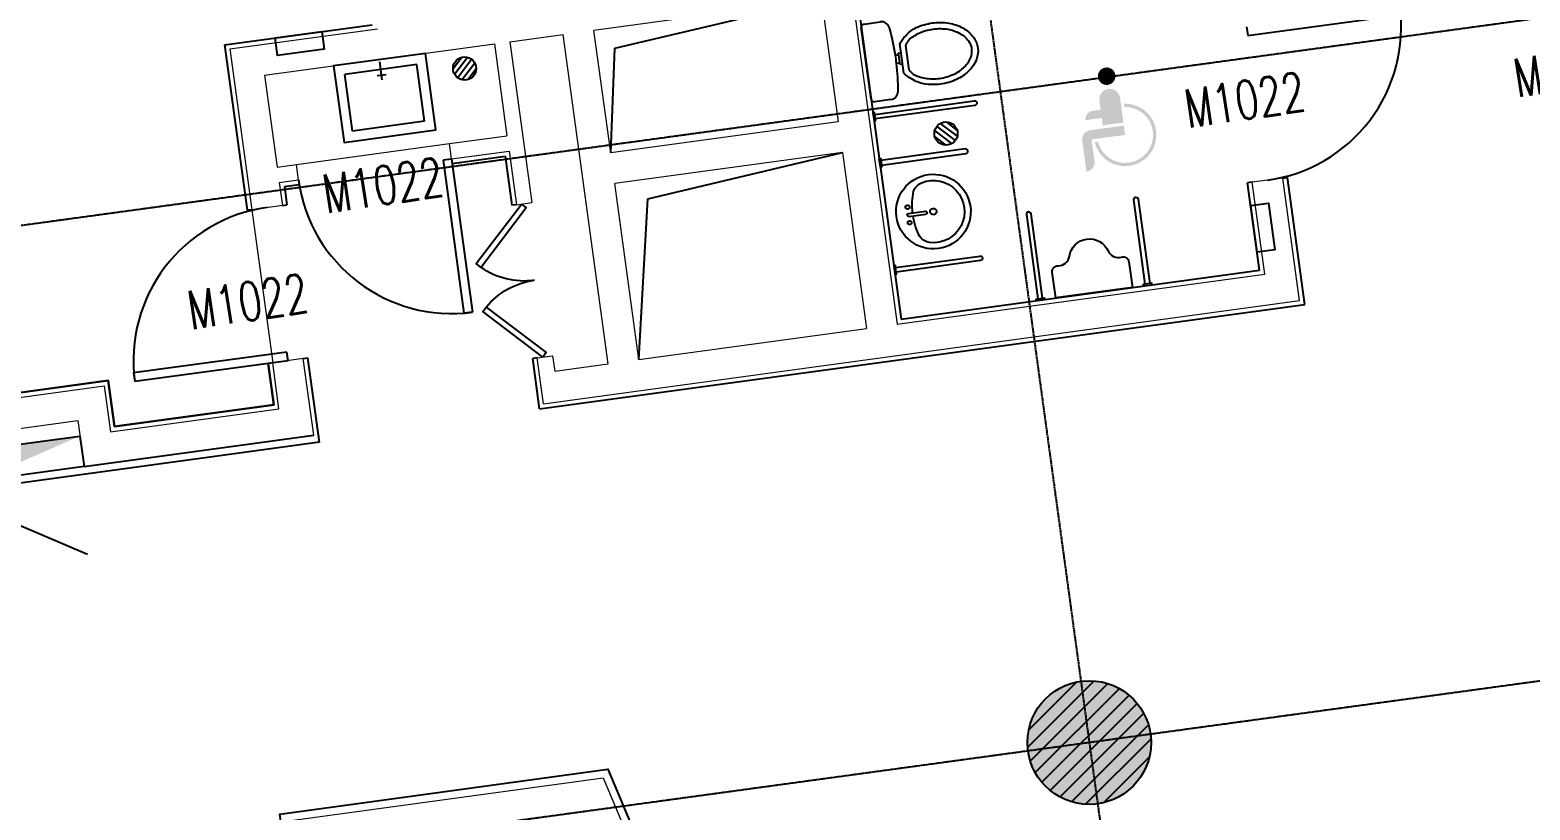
# Model space of a CAD drawing. Header units: millimetres. Extents: x -174040 to 151923, y -227569 to 142020.
# Drawn here: x -89530 to -79828, y 118998 to 124045 of the extents above; entities that cross this region are included whole.
import ezdxf
from ezdxf.enums import TextEntityAlignment as Align

# ---------------------------------------------------------------- set-up
doc = ezdxf.new("R2010")
doc.units = ezdxf.units.MM
doc.header["$LTSCALE"] = 5
doc.linetypes.add('E-RG-1F$0$$0$DOTE', pattern=[2.42, 2, -0.2, 0.02, -0.2])
for name, color, linetype, lineweight in [('A-WALL', 7, 'Continuous', 5), ('E2-RW-12345F$0$A-DOOR', 32, 'Continuous', 5), ('E2-RW-12345F$0$A-WALL', 7, 'Continuous', 5), ('E2-RW-12345F$0$A-Z410-G-Vhcl', 5, 'Continuous', 0)]:
    doc.layers.add(name, color=color, linetype=linetype, lineweight=lineweight)
for name, color, linetype in [('A—墙体', 7, 'Continuous'), ('A—设备管丼、主管符号', 50, 'Continuous'), ('A—轴线、尺寸', 1, 'Continuous'), ('A—门窗', 135, 'Continuous'), ('E-COLS-F3$0$0S-COLS-HATCH', 8, 'Continuous'), ('E-COLS-F3$0$0S-COLS-HATCH-I', 8, 'Continuous'), ('E-COLS-F3$0$0S-COLS-LINE', 4, 'Continuous'), ('E2-RI-2F$0$A-SYMB-DOOR', 13, 'Continuous'), ('E2-RW-12345F$0$A-1-1-X-toilel$0$A-FIXT', 55, 'Continuous'), ('E2-RW-12345F$0$HRI-F18$0$A-DOOR', 32, 'Continuous'), ('E2-RW-12345F$0$LVTRY', 6, 'Continuous'), ('I—平面—洁具2', 44, 'Continuous'), ('I—平面—消防设施', 10, 'Continuous'), ('I—平面—装饰面层线', 192, 'Continuous'), ('I—平面—门', 22, 'Continuous'), ('I—平面—门编号', 22, 'Continuous'), ('S-EQ1', 2, 'Continuous'), ('轴线100', 1, 'Continuous')]:
    doc.layers.add(name, color=color, linetype=linetype)
doc.styles.add('ARIAL', font='arial.ttf')
doc.styles.add('E2-RI-2F$0$ECADI-TXT', font='simplex.shx', dxfattribs={"bigfont": 'hztxt.shx'})
doc.dimstyles.new('200', dxfattribs={"dimscale": 200, "dimtxt": 2.5, "dimasz": 2, "dimexe": 1, "dimexo": 1, "dimgap": 0.8, "dimtad": 1, "dimdec": 0, "dimdsep": 46, "dimtxsty": 'ARIAL', "dimblk1": 'ARCHTICK', "dimblk2": 'ARCHTICK', "dimsah": 1, "dimcen": -0.9, "dimdle": 1, "dimclrd": 256, "dimclre": 256, "dimclrt": 40, "dimaunit": 1, "dimadec": 0, "dimazin": 0, "dimtfac": 0.35, "dimtdec": 0, "dimtix": 1, "dimtmove": 2, "dimatfit": 3, "dimldrblk": 'ARCHTICK', "dimfxl": 0, "dimtvp": 0.8, "dimtolj": 1, "dimtzin": 0, "dimarcsym": 0})

# ---------------------------------------------------------------- blocks, each defined once
blk = doc.blocks.new('_ArchTick')
at = {"color": 0, "linetype": 'ByBlock', "const_width": 0.15}
blk.add_lwpolyline([(-0.5, -0.5), (0.5, 0.5)], dxfattribs=at)
blk = doc.blocks.new('*D214')
at = {"layer": 'A—轴线、尺寸', "linetype": 'ByBlock', "lineweight": -2}
for p, q in [((-70561.5, 134160.8), (-71063.2, 137831.3)), ((-164368.2, 124875.9), (-70837.9, 137660.2)), ((-163358.2, 118963.3), (-164197.2, 125101.1))]:
    blk.add_line(p, q, dxfattribs=at)
at = {"layer": 'Defpoints', "color": 0, "linetype": 'ByBlock'}
for p in [(-71036.1, 137633.2), (-70534.4, 133962.6), (-163331.1, 118765.2)]:
    blk.add_point(p, dxfattribs=at)
at = {"layer": 'A—轴线、尺寸', "linetype": 'ByBlock', "lineweight": -2, "xscale": 400, "yscale": 400, "zscale": 400}
for p, rotation in [((-71036.1, 137633.2), 7.783339573380966), ((-164170.1, 124903), 187.783339573381)]:
    blk.add_blockref('_ArchTick', p, dxfattribs=dict(at, rotation=rotation))
at = {"layer": 'A—轴线、尺寸', "color": 40, "linetype": 'ByBlock', "insert": (-117659.3, 131679.5), "char_height": 500, "attachment_point": 5, "rotation": 7.78334, "style": 'ARIAL'}
blk.add_mtext('\\A1;94000', dxfattribs=at)
blk = doc.blocks.new('XRE3')
at = {"layer": 'E-COLS-F3$0$0S-COLS-HATCH'}
h = blk.add_hatch(color=18, dxfattribs=at)
edge = h.paths.add_edge_path()
edge.add_arc((11761100, -6089784.6), 400, 0, 360)
at = {"layer": 'E-COLS-F3$0$0S-COLS-HATCH-I'}
h = blk.add_hatch(dxfattribs=at)
h.set_pattern_fill('ANSI31', color=256, scale=600, style=0)
h.set_pattern_definition([(45, (0, 0), (-53.0330086, 53.0330086), [])])
edge = h.paths.add_edge_path()
edge.add_arc((11761100, -6089784.6), 400, 0, 360)
at = {"layer": 'E-COLS-F3$0$0S-COLS-LINE', "color": 255}
blk.add_circle((11761100, -6089784.6), 400, dxfattribs=at)
blk = doc.blocks.new('E2-RW-12345F$0$HRI-F18$0$A$C62F15C80')
at = {"layer": 'E2-RW-12345F$0$HRI-F18$0$A-DOOR'}
for points in [[(0, 275.5), (275.5, 0), (296.2, 20.7), (20.7, 296.2)], [(800, 275.5), (524.5, 0), (503.8, 20.7), (779.3, 296.2)]]:
    blk.add_lwpolyline(points, close=True, dxfattribs=at)
for centre, start, end in [((10.3, 285.9), 317.1491, 0), ((789.7, 285.9), 180, 222.8509)]:
    blk.add_arc(centre, 389.7, start, end, dxfattribs=at)
blk = doc.blocks.new('*U168')
at = {"layer": 'E2-RW-12345F$0$A-Z410-G-Vhcl', "extrusion": (0, 0, -1)}
h = blk.add_hatch(color=2, dxfattribs=at)
edge = h.paths.add_edge_path()
edge.add_arc((-0.0041, 0.039), 0.0082, 0, 360)
for points in [[(-0.0139, -0.0062), (0.0056, -0.0062), (0.0056, 0.0172, 1), (-0.0139, 0.0172), (-0.0139, 0.0086), (-0.0214, 0.0086, 0.414214), (-0.0293, 0.0008), (-0.0139, 0.0008)], [(0.0086, 0.0082, -2.078418), (-0.0205, -0.0208), (-0.0235, -0.0208, 2.108884), (0.0086, 0.0112)], [(-0.0261, -0.0179), (0.0056, -0.0179), (0.0056, -0.0091), (-0.0261, -0.0091, 0.414214), (-0.0349, -0.0179), (-0.0349, -0.0472, 0.414214), (-0.0261, -0.0384)]]:
    blk.add_hatch(color=2, dxfattribs=at).paths.add_polyline_path(points)
blk = doc.blocks.new('E2-RW-12345F$0$_LV13')
at = {"layer": 'S-EQ1'}
for p, q in [((-0.495, 0.071), (-0.071, 0.495)), ((-0.465, -0.183), (0.183, 0.465)), ((-0.354, -0.354), (0.354, 0.354)), ((-0.183, -0.465), (0.465, 0.183)), ((0.071, -0.495), (0.495, -0.071))]:
    blk.add_line(p, q, dxfattribs=at)
blk.add_circle((0, 0), 0.5, dxfattribs=at)
blk = doc.blocks.new('E2-RW-12345F$0$XFX-BX')
blk.add_lwpolyline([(0, 0), (0, 200), (700, 200), (700, 0)], close=True)
blk.add_solid([(0, 0), (0, 0), (700, 0), (700, 200)])
blk = doc.blocks.new('E1-RW-1F$0$E-WC-BF$0$Sink Vanity-Round - 19_ x 19_-1522437-Level 2 - Program')
for p, q in [((87.1, 247.1), (87.1, 136.3)), ((106.2, 247.1), (106.2, 136.3))]:
    blk.add_line(p, q)
for centre, radius, start, end in [((96.7, 85.2), 241.3, 360, 180), ((1.4, 104.3), 104.5, 120.79274, 162.19039), ((96.7, -233), 452.3, 91.20673, 109.20864), ((45.9, 247.1), 12.7, 360, 180), ((45.9, 247.1), 12.7, 180, 360), ((96.7, 247.1), 9.52, 360, 180), ((96.7, -233), 452.3, 70.79136, 88.79327), ((147.5, 247.1), 12.7, 360, 180), ((147.5, 247.1), 12.7, 180, 0), ((191.9, 104.3), 104.5, 17.80961, 59.20726), ((96.7, 85.2), 201.4, 165.30711, 14.69289), ((96.7, 85.2), 20.6, 360, 180), ((96.7, 136.3), 9.52, 180, 360), ((96.7, 85.2), 241.3, 180, 360), ((96.7, 85.2), 20.6, 180, 360)]:
    blk.add_arc(centre, radius, start, end)
blk = doc.blocks.new('matong')
at = {"layer": 'I—平面—洁具2'}
for p, q in [((-0.43, 0), (0.43, 0)), ((-0.47, -0.235), (-0.47, -0.04)), ((0.47, -0.04), (0.47, -0.235)), ((-0.176, -0.431), (0.181, -0.431)), ((-0.148, -0.5), (0.148, -0.5)), ((-0.07, -0.396), (-0.05, -0.396)), ((-0.07, -0.431), (-0.07, -0.396)), ((-0.05, -0.396), (-0.05, -0.361)), ((0.05, -0.396), (-0.05, -0.396)), ((0.05, -0.361), (0.05, -0.396)), ((0.05, -0.396), (0.07, -0.396)), ((0.07, -0.396), (0.07, -0.431))]:
    blk.add_line(p, q, dxfattribs=at)
for points in [[(0.002, -1.35, -0.128381), (-0.133, -1.315, -0.106268), (-0.259, -1.203, -0.085065), (-0.338, -1.047, -0.074422), (-0.368, -0.849, -0.074422), (-0.338, -0.652, -0.093985), (-0.259, -0.514, -0.073872), (-0.176, -0.431, -0.130921)], [(-0.148, -0.5, 0.073654), (-0.204, -0.54, 0.085065), (-0.272, -0.674, 0.074422), (-0.298, -0.849, 0.074422), (-0.272, -1.025, 0.085065), (-0.204, -1.159, 0.106268), (-0.101, -1.25, 0.128381), (-0.002, -1.276, 0.131396)], [(0.181, -0.431, -0.073872), (0.264, -0.514, -0.093985), (0.343, -0.652, -0.074422), (0.372, -0.849, -0.074422), (0.343, -1.047, -0.085065), (0.264, -1.203, -0.106268), (0.138, -1.315, -0.128381), (0.002, -1.35, -0.130921)], [(0.148, -0.5, -0.073654), (0.204, -0.54, -0.085065), (0.272, -0.674, -0.074422), (0.298, -0.849, -0.074422), (0.272, -1.025, -0.085065), (0.204, -1.159, -0.106268), (0.101, -1.25, -0.128381), (0.002, -1.276, -0.131396)]]:
    blk.add_lwpolyline(points, format="xyb", dxfattribs=at)
for centre, radius, start, end in [((-0.43, -0.04), 0.04, 90, 180), ((0.43, -0.04), 0.04, 0, 90), ((-0.37, -0.235), 0.1, 180, 262.0681), ((0, 2.42), 2.781, 262.0681, 268.9699), ((0, 2.42), 2.781, 271.0301, 277.9319), ((0.37, -0.235), 0.1, 277.9319, 0), ((0, 2.42), 2.781, 268.9699, 271.0301)]:
    blk.add_arc(centre, radius, start, end, dxfattribs=at)
blk = doc.blocks.new('B1-CR-B1$0$URINAL-1')
at = {"layer": 'I—平面—洁具2'}
blk.add_lwpolyline([(500, 0), (0, 0), (0, -167.7, 0.464292), (43.2, -204.2, -0.382572), (123.8, -255.1, 0.336188), (250, -350, 0.336188), (376.2, -255.1, -0.382572), (456.8, -204.2, 0.464292), (500, -167.7)], format="xyb", close=True, dxfattribs=at)
blk = doc.blocks.new('xdc2')
at = {"layer": 'I—平面—洁具2'}
for p, q in [((445630.8, -41461), (445630.8, -41831)), ((445630.8, -41461), (446100.8, -41461)), ((446100.8, -41461), (446100.8, -41831)), ((445835.8, -41793.4), (445895.8, -41793.4)), ((445865.8, -41763.4), (445865.8, -41881)), ((445630.8, -41831), (446100.8, -41831))]:
    blk.add_line(p, q, dxfattribs=at)
blk.add_lwpolyline([(445565.8, -41896), (446165.8, -41896), (446165.8, -41396), (445565.8, -41396)], close=True, dxfattribs=at)
blk = doc.blocks.new('E2-RI-2F$0$ECADI-TAG-DOOR')
blk = doc.blocks.new('A$C1C9D1350')
at = {"layer": '轴线100', "linetype": 'E-RG-1F$0$$0$DOTE'}
for p, q in [((-205600, 137541.5), (-201106.9, 104670.4)), ((-186896.5, 126471.6), (-255143.9, 117143.2)), ((-186312.4, 122262), (-262494.6, 111848.9))]:
    blk.add_line(p, q, dxfattribs=at)

msp = doc.modelspace()

# ---------------------------------------------------------------- linework, layer by layer
at = {"layer": 'A-WALL'}
for p, q in [((-87857.6, 118928.1), (-85823.3, 119206.1)), ((-85823.3, 119206.1), (-84409.8, 115840.4))]:
    msp.add_line(p, q, dxfattribs=at)
at = {"layer": 'A—墙体'}
for p in [(-89180.2, 121220.1), (-89180.1, 121219.3)]:
    msp.add_line(p, (-87694.4, 121423.1), dxfattribs=at)
at = {"layer": 'A—设备管丼、主管符号'}
for p, q in [((-85747.7, 123926.2, 0), (-84410.7, 124243.7, 0)), ((-85774.1, 123249.8), (-85747.7, 123926.2, 0)), ((-85534.3, 122951.4, 0), (-84275.2, 123252.3, 0)), ((-85591.3, 121912.5, 0), (-85534.3, 122951.4, 0))]:
    msp.add_line(p, q, dxfattribs=at)
at = {"layer": 'E2-RW-12345F$0$A-DOOR'}
for p, q in [((-87807.1, 123174, 0), (-86816.3, 123309.4, 0)), ((-88095.6, 122882, 0), (-87960.2, 121891.2))]:
    msp.add_line(p, q, dxfattribs=at)
at = {"layer": 'E2-RW-12345F$0$A-DOOR', "extrusion": (-5.66413e-07, 4.29881e-07, 1)}
msp.add_line((-88851.9, 121769.4, 0), (-88859.6, 121825.3, 0), dxfattribs=at)
at = {"layer": 'E2-RW-12345F$0$A-WALL'}
for p, q in [((-84410.7, 124243.7, 0), (-85882.4, 124042.5, 0)), ((-85789.4, 121885.4), (-86080.5, 124015.1)), ((-85774.1, 123249.8), (-85882.4, 124042.5)), ((-86526.5, 123954.6), (-86445.2, 123360.2)), ((-86427.4, 123968.2), (-86285.2, 122927.8)), ((-84302.3, 123451, 0), (-85774.1, 123249.8, 0)), ((-86816.3, 123309.4, 0), (-86445.2, 123360.2, 0)), ((-86802.8, 123210.3, 0), (-86816.3, 123309.4, 0)), ((-86802.8, 123210.3, 0), (-86431.7, 123261.1, 0)), ((-86431.7, 123261.1), (-86384.3, 122914.2)), ((-84275.2, 123252.8, 0), (-85747, 123051.7, 0)), ((-87793.6, 123074.9, 0), (-87807.1, 123174, 0)), ((-85591.3, 121912.5), (-85747, 123051.7)), ((-81543.4, 122465.7, 0), (-81624.6, 123059.8, 0)), ((-81318.2, 122294.7, 0), (-81426.5, 123086.8, 0)), ((-86384.3, 122914.2), (-86285.2, 122927.8)), ((-83921.3, 122140.7, 0), (-81543.4, 122465.7, 0)), ((-86208.2, 121626.3, 0), (-81318.2, 122294.7, 0)), ((-85591.3, 121912.5, 0), (-84119.5, 122113.6, 0)), ((-87919.6, 121594.2), (-87960.2, 121891.2)), ((-87694.3, 121422.4), (-87762.1, 121918.3)), ((-86248.8, 121923), (-86149.7, 121936.5)), ((-86208.2, 121626.3), (-86248.7, 121923)), ((-86149.7, 121936.5), (-86136.2, 121838)), ((-86136.2, 121838), (-85789.4, 121885.4)), ((-90238.7, 121580), (-89049.7, 121742.5)), ((-89049.7, 121742.5), (-89009.1, 121445.3)), ((-89009.1, 121445.3), (-87919.6, 121594.2)), ((-90211.6, 121381.9), (-89220.8, 121517.3)), ((-89220.8, 121517.3), (-89180.2, 121220.1)), ((-89180.2, 121220.1), (-87694.4, 121423.1))]:
    msp.add_line(p, q, dxfattribs=at)
at = {"layer": 'E2-RW-12345F$0$A-WALL', "lineweight": 13}
for p, q in [((-84410.7, 124243.7, 0), (-84302.3, 123451, 0)), ((-84212.4, 124270.4, 0), (-83921.3, 122140.7, 0)), ((-88237.9, 123922.6), (-87282.2, 124053.2)), ((-86427.4, 123968.2), (-86080.6, 124015.6)), ((-88237.9, 123922.6), (-88095.6, 122882)), ((-88012.6, 123751.5), (-86526.5, 123954.6)), ((-88012.6, 123751.5), (-87931.4, 123157)), ((-84275.2, 123252.3, 0), (-84119.5, 122113.6, 0)), ((-87931.4, 123157, 0), (-87807.1, 123174, 0)), ((-87917.8, 123057.9, 0), (-87793.6, 123074.9, 0)), ((-87917.8, 123057.9, 0), (-87897.5, 122909.1, 0)), ((-81426.5, 123086.8, 0), (-81624.6, 123059.8, 0)), ((-87897.5, 122909.1, 0), (-88095.6, 122882, 0)), ((-87762.1, 121918.3), (-87960.2, 121891.2))]:
    msp.add_line(p, q, dxfattribs=at)
at = {"layer": 'I—平面—洁具2'}
msp.add_lwpolyline([(-87642.3, 124034.2), (-87626.8, 123920.3), (-87929, 123879), (-87944.5, 123992.9), (-87642.3, 124034.2)], dxfattribs=at)
at = {"layer": 'I—平面—洁具2', "elevation": 0}
for points in [[(-84066.6, 123498.5), (-84068.3, 123510.9), (-84078.2, 123509.6), (-84070.7, 123455.1), (-84060.8, 123456.4), (-84066.6, 123498.5), (-83422.6, 123586.6, -1.000003), (-83418.5, 123556.8), (-84062.5, 123468.8)], [(-84021.8, 123170.7), (-84020.1, 123158.3), (-84030, 123156.9), (-84037.4, 123211.4), (-84027.5, 123212.8), (-84021.8, 123170.7), (-83476.8, 123245.2, 1.000003), (-83480.9, 123274.9), (-84025.8, 123200.4)], [(-82317, 122400.4), (-82329.4, 122398.7), (-82328.1, 122388.8), (-82273.6, 122396.2), (-82274.9, 122406.1), (-82317, 122400.4), (-82391.5, 122945.3, -1.000003), (-82361.8, 122949.4), (-82287.3, 122404.4)], [(-82980.9, 122309.6), (-82968.5, 122311.3), (-82967.1, 122301.4), (-83021.6, 122294), (-83023, 122303.9), (-82980.9, 122309.6), (-83055.3, 122854.6, 1.000003), (-83085.1, 122850.5), (-83010.6, 122305.6)], [(-83931.2, 122507.7), (-83932.8, 122520.1), (-83942.8, 122518.7), (-83935.3, 122464.2), (-83925.4, 122465.6), (-83931.2, 122507.7), (-83386.2, 122582.2, -1.000003), (-83382.2, 122552.4), (-83927.1, 122478)]]:
    msp.add_lwpolyline(points, format="xyb", dxfattribs=at)
msp.add_lwpolyline([(-81634.4, 122909.5), (-81520.4, 122925.1), (-81479.1, 122622.9), (-81593.1, 122607.3), (-81634.4, 122909.5)], dxfattribs=at)
at = {"layer": 'I—平面—装饰面层线'}
for p, q in [((-84178.7, 124245.2, 0), (-83895.7, 122174.5, 0)), ((-88271.7, 123948.2), (-87316, 124078.8)), ((-88271.7, 123948.2), (-88125.4, 122878)), ((-86798.7, 123180.6, 0), (-86457.3, 123227.3, 0)), ((-86457.3, 123227.3), (-86414, 122910.2)), ((-86802.7, 123209.9, 0), (-86798.7, 123180.6, 0)), ((-87884, 123032.3, 0), (-87789.5, 123045.2, 0)), ((-87884, 123032.3, 0), (-87867.8, 122913.2, 0)), ((-87793.5, 123074.4, 0), (-87789.5, 123045.2, 0)), ((-81624.6, 123059.8, 0), (-81654.4, 123055.7, 0)), ((-81577.2, 122491.4, 0), (-81654.4, 123055.7, 0)), ((-81426.5, 123086.8, 0), (-81396.8, 123090.9, 0)), ((-81284.4, 122269, 0), (-81396.8, 123090.9, 0)), ((-88095.6, 122882, 0), (-88125.4, 122878, 0)), ((-87897.5, 122909.1, 0), (-87867.8, 122913.2, 0)), ((-86384.3, 122914.2), (-86414, 122910.2, 0)), ((-83895.7, 122174.5, 0), (-81577.2, 122491.4, 0)), ((-86233.9, 121592.5, 0), (-81284.4, 122269, 0)), ((-87960.2, 121891.2), (-87989.9, 121887.2, 0)), ((-87953.4, 121619.9), (-87989.9, 121887.2)), ((-87762.1, 121918.3), (-87732.3, 121922.4, 0)), ((-87657.8, 121377), (-87732.3, 121922.4)), ((-86248.8, 121923), (-86278.5, 121918.9, 0)), ((-86233.9, 121592.5), (-86278.5, 121918.9)), ((-90213, 121613.8, 0), (-89024.1, 121776.3)), ((-89024.1, 121776.3), (-88983.4, 121479.1)), ((-87953.4, 121619.9), (-88983.4, 121479.1)), ((-88983.4, 121479.1), (-87953.4, 121619.9))]:
    msp.add_line(p, q, dxfattribs=at)
at = {"layer": 'I—平面—装饰面层线', "elevation": 0}
msp.add_lwpolyline([(-87989.9, 121887.2), (-87953.4, 121619.9), (-88983.4, 121479.1), (-89024.1, 121776.3), (-90213, 121613.8), (-91044.5, 127697.2), (-90153.1, 127819.1), (-90261.6, 128611.5), (-90091.8, 128634.8)], dxfattribs=at)
at = {"layer": 'I—平面—装饰面层线'}
for points in [[(-87657.8, 121377), (-94969.3, 120377.6), (-95050.7, 120972.7), (-95100.2, 120966)], [(-87940.6, 118058.8), (-87792, 118079.1), (-87913.9, 118970.8), (-85792.1, 119260.8), (-84383.1, 115905.8), (-83765.1, 116165.4)]]:
    msp.add_lwpolyline(points, dxfattribs=at)
at = {"layer": 'I—平面—门', "extrusion": (-4.00794e-07, 3.04714e-07, 1)}
for p, q in [((-81653.4, 124008.2, 0), (-80662.6, 124143.6, 0)), ((-81661, 124064.1, 0), (-81653.4, 124008.2, 0))]:
    msp.add_line(p, q, dxfattribs=at)
at = {"layer": 'I—平面—门'}
for p, q in [((-86802.7, 123209.9, 0), (-86858.6, 123202.2, 0)), ((-86858.6, 123202.2, 0), (-86723.2, 122211.4, 0)), ((-86802.7, 123209.9, 0), (-86667.3, 122219.1, 0)), ((-86667.3, 122219.1, 0), (-86723.2, 122211.4, 0))]:
    msp.add_line(p, q, dxfattribs=at)
at = {"layer": 'I—平面—门', "extrusion": (-5.66413e-07, 4.29881e-07, 1)}
for p, q in [((-87868.8, 121960.7, 0), (-88859.6, 121825.3, 0)), ((-87861.1, 121904.8, 0), (-87868.8, 121960.7, 0)), ((-87861.1, 121904.8, 0), (-88851.9, 121769.4, 0))]:
    msp.add_line(p, q, dxfattribs=at)
at = {"layer": 'I—平面—门'}
msp.add_lwpolyline([(-90170.9, 121084), (-89158.8, 120653)], dxfattribs=at)
msp.add_lwpolyline([(-90170.9, 121084), (-89158.8, 120653)], dxfattribs=at)
at = {"layer": 'I—平面—门', "extrusion": (-4.00794e-07, 3.04714e-07, 1)}
msp.add_arc((-81661, 124064.1, 0.1), 1000, 277.78342, 7.78342, dxfattribs=at)
at = {"layer": 'I—平面—门'}
msp.add_arc((-86802.7, 123209.9, 0), 1000, 187.78315, 277.78315, dxfattribs=at)
at = {"layer": 'I—平面—门', "extrusion": (-5.66413e-07, 4.29881e-07, 1)}
msp.add_arc((-87861.1, 121904.8, 0.1), 1000, 97.78186, 187.78186, dxfattribs=at)

# ---------------------------------------------------------------- block references
at = {"layer": 'A—门窗'}
msp.add_blockref('XRE3', (-11843778.7, 6209218.7), dxfattribs=at)
at = {"layer": 'E2-RW-12345F$0$A-1-1-X-toilel$0$A-FIXT', "extrusion": (-3.08115e-25, -2.09613e-26, -1), "xscale": 6898.55217769772, "yscale": 6898.552177847898, "zscale": 6898.552177799476, "rotation": 352.2695498769666}
msp.add_blockref('*U168', (82502, 123483, 0), dxfattribs=at)
at = {"layer": 'E2-RW-12345F$0$LVTRY', "ltscale": 5, "xscale": 150.0000000000001, "yscale": 150.0000000000001, "zscale": 150.0000000000001}
for p, rotation in [((-86718.8, 123795.6), 7.783302443830943), ((-83605.4, 123374.8, 0), 277.7844069564393)]:
    msp.add_blockref('E2-RW-12345F$0$_LV13', p, dxfattribs=dict(at, rotation=rotation))
at = {"layer": 'I—平面—洁具2', "extrusion": (1.2305e-25, 2.29209e-26, -1), "xscale": -540, "yscale": 540, "zscale": -540, "rotation": 262.2144738440007}
msp.add_blockref('matong', (84121.8, 123829, 0), dxfattribs=at)
at = {"layer": 'I—平面—洁具2', "rotation": 187.7829038495069}
msp.add_blockref('xdc2', (360162.7, 142722.1, 0), dxfattribs=at)
at = {"layer": 'I—平面—洁具2', "xscale": -1}
for name, p, rotation in [('E1-RW-1F$0$E-WC-BF$0$Sink Vanity-Round - 19_ x 19_-1522437-Level 2 - Program', (-83615.6, 122977.2, 0), 97.78400836211523), ('B1-CR-B1$0$URINAL-1', (-82895.3, 122311.2, 0), 187.7833841361297)]:
    msp.add_blockref(name, p, dxfattribs=dict(at, rotation=rotation))
at = {"layer": 'I—平面—消防设施', "rotation": 187.7770479699787}
msp.add_blockref('E2-RW-12345F$0$XFX-BX', (-89207.2, 121417.5), dxfattribs=at)
at = {"layer": 'I—平面—门', "xscale": -1.249999998733195, "yscale": 1.250000000049379, "zscale": 1.250000000132174, "rotation": 277.7803297468022}
msp.add_blockref('E2-RW-12345F$0$HRI-F18$0$A$C62F15C80', (-86555.1, 121881.1, 0), dxfattribs=at)
at = {"layer": 'I—平面—门编号'}
ref = msp.add_blockref('E2-RI-2F$0$ECADI-TAG-DOOR', (-78801.9, 123039.7), dxfattribs=dict(at, xscale=100.0000000022703, yscale=100.0000000022703, zscale=100.0000000022703, rotation=8.718006932734236))
ref.add_attrib('门窗主编号1', 'M1022', dxfattribs={"layer": 'E2-RI-2F$0$A-SYMB-DOOR', "height": 250, "rotation": 8.71801, "style": 'E2-RI-2F$0$ECADI-TXT', "width": 0.7}).set_placement((-79139.6, 123724.9), align=Align.RIGHT)
ref = msp.add_blockref('E2-RI-2F$0$ECADI-TAG-DOOR', (-80931.8, 122842), dxfattribs=dict(at, xscale=100.0000000022703, yscale=100.0000000022703, zscale=100.0000000022703, rotation=8.718006932734236))
ref.add_attrib('门窗主编号1', 'M1022', dxfattribs={"layer": 'E2-RI-2F$0$A-SYMB-DOOR', "height": 250, "rotation": 8.71801, "style": 'E2-RI-2F$0$ECADI-TXT', "width": 0.7}).set_placement((-81269.5, 123527.2), align=Align.RIGHT)
ref = msp.add_blockref('E2-RI-2F$0$ECADI-TAG-DOOR', (-86505, 122290.2), dxfattribs=dict(at, xscale=100.0000000022703, yscale=100.0000000022703, zscale=100.0000000022703, rotation=8.718006932734236))
ref.add_attrib('门窗主编号1', 'M1022', dxfattribs={"layer": 'E2-RI-2F$0$A-SYMB-DOOR', "height": 250, "rotation": 8.71801, "style": 'E2-RI-2F$0$ECADI-TXT', "width": 0.7}).set_placement((-86842.7, 122975.4), align=Align.RIGHT)
ref = msp.add_blockref('E2-RI-2F$0$ECADI-TAG-DOOR', (-87379.5, 121538.3), dxfattribs=dict(at, xscale=100.0000000022703, yscale=100.0000000022703, zscale=100.0000000022703, rotation=8.718006932734236))
ref.add_attrib('门窗主编号1', 'M1022', dxfattribs={"layer": 'E2-RI-2F$0$A-SYMB-DOOR', "height": 250, "rotation": 8.71801, "style": 'E2-RI-2F$0$ECADI-TXT', "width": 0.7}).set_placement((-87717.2, 122223.5), align=Align.RIGHT)
at = {"layer": '轴线100'}
msp.add_blockref('A$C1C9D1350', (120517.4, -520.6), dxfattribs=at)

# ---------------------------------------------------------------- dimensions: what is measured, and where the dimension line sits
at = {"layer": 'A—轴线、尺寸', "linetype": 'ByBlock'}
dim = msp.add_linear_dim(base=(-71036.1, 137633.2), p1=(-163331.1, 118765.2), p2=(-70534.4, 133962.6), angle=7.78334, dimstyle='200', dxfattribs=at)
dim.commit()
dim.dimension.update_dxf_attribs({"geometry": '*D214', "text_midpoint": (-117659.3, 131679.5)})

doc.saveas('drawing.dxf')
